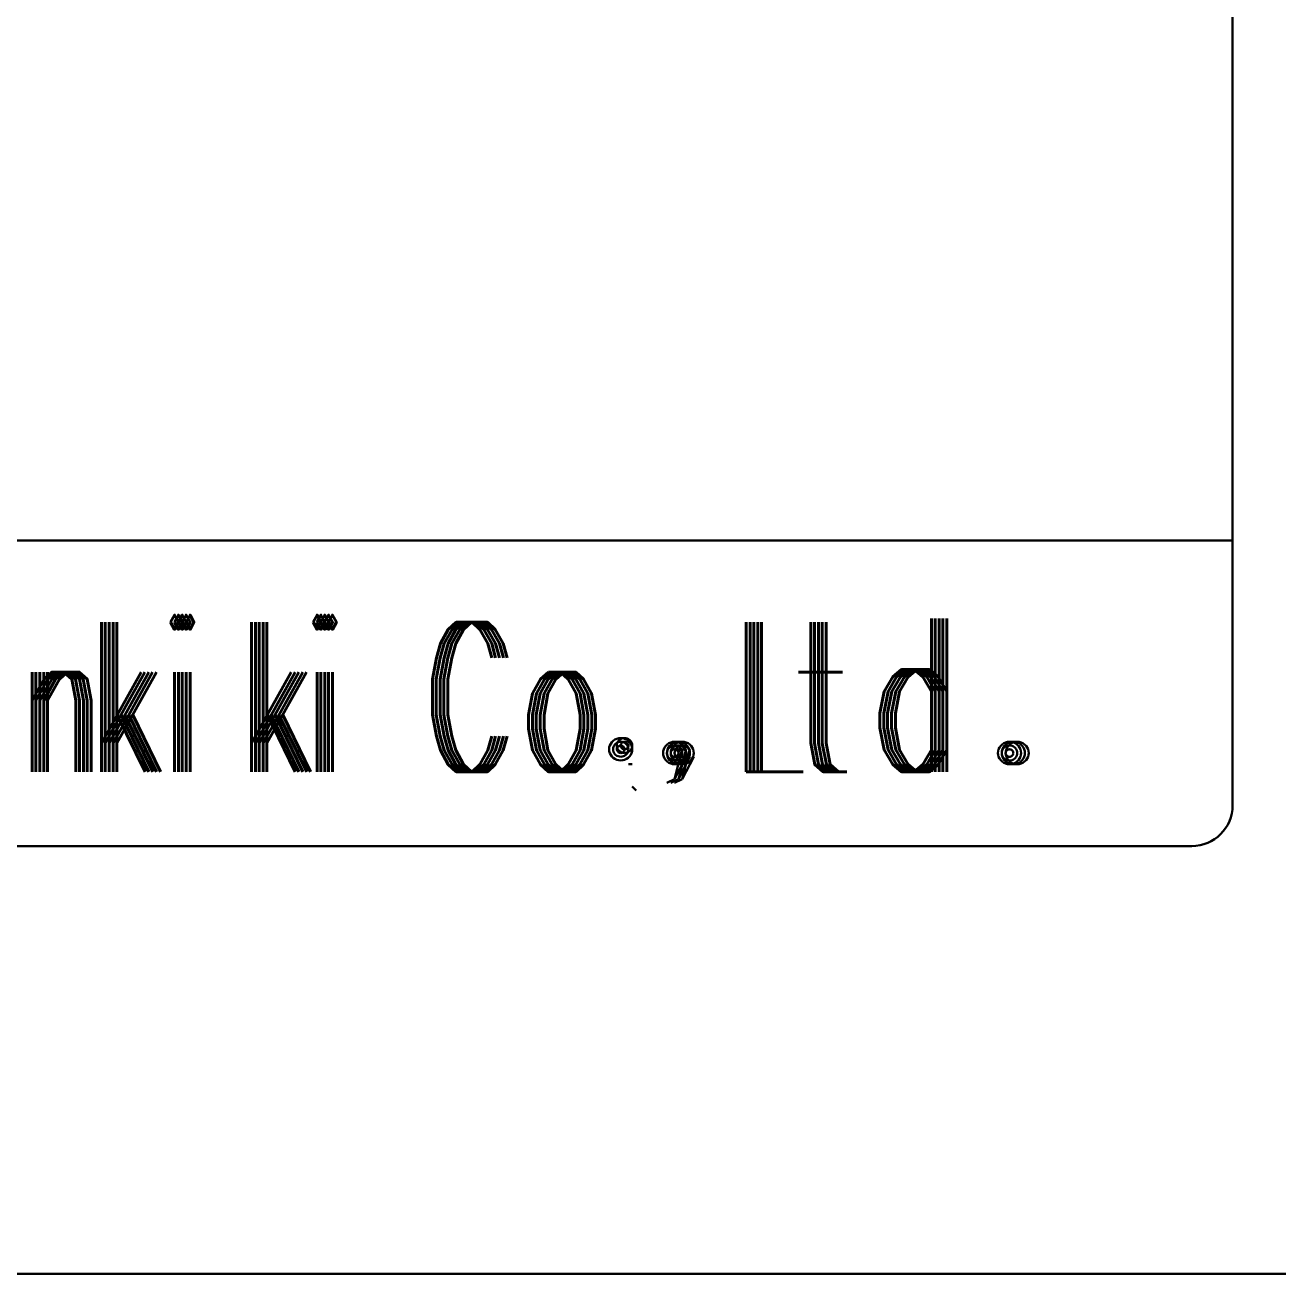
# Model space of a CAD drawing. Header units: millimetres. Extents: x -54 to 1098, y 71 to 805.
# Drawn here: x 194.86 to 225.6, y 176.96 to 207.61 of the extents above; entities that cross this region are included whole.
import ezdxf

# ---------------------------------------------------------------- set-up
doc = ezdxf.new("R2010")
doc.units = ezdxf.units.MM
doc.layers.get('0').update_dxf_attribs({"color": 5, "lineweight": 30})
doc.styles.get("Standard").update_dxf_attribs({"font": 'simplex.shx', "width": 0.8, "bigfont": 'extfont.shx'})

msp = doc.modelspace()

# ---------------------------------------------------------------- linework, layer by layer
for p, q in [((224.483, 188.461), (224.483, 233.461)), ((224.483, 194.961), (80.483, 194.961)), ((210.983, 189.836), (210.795, 189.102)), ((211.078, 189.652), (210.795, 189.102)), ((211.078, 189.836), (210.889, 189.102)), ((211.172, 189.652), (210.889, 189.102)), ((211.172, 189.836), (210.983, 189.102)), ((211.267, 189.652), (210.983, 189.102)), ((209.661, 189.469), (209.756, 189.469)), ((210.795, 189.102), (210.606, 189.011)), ((210.889, 189.102), (210.7, 189.011)), ((210.983, 189.102), (210.795, 189.011)), ((209.756, 188.919), (209.85, 188.827)), ((81.483, 187.461), (223.483, 187.461)), ((239.983, 176.961), (75.983, 176.961))]:
    msp.add_line(p, q)
for points in [[(209.756, 189.836), (209.751, 189.884), (209.739, 189.93), (209.718, 189.973), (209.689, 190.013), (209.654, 190.046), (209.614, 190.074), (209.569, 190.094), (209.522, 190.107), (209.472, 190.111), (209.423, 190.107), (209.375, 190.094), (209.331, 190.074), (209.29, 190.046), (209.255, 190.013), (209.227, 189.973), (209.206, 189.93), (209.193, 189.884), (209.189, 189.836), (209.193, 189.788), (209.206, 189.742), (209.227, 189.698), (209.255, 189.659), (209.29, 189.625), (209.331, 189.598), (209.375, 189.577), (209.423, 189.565), (209.472, 189.561), (209.522, 189.565), (209.569, 189.577), (209.614, 189.598), (209.654, 189.625), (209.689, 189.659), (209.718, 189.698), (209.739, 189.742), (209.751, 189.788), (209.756, 189.836)], [(209.661, 189.836), (209.658, 189.868), (209.65, 189.898), (209.636, 189.927), (209.617, 189.954), (209.594, 189.976), (209.567, 189.995), (209.537, 190.008), (209.505, 190.016), (209.472, 190.019), (209.44, 190.016), (209.408, 190.008), (209.378, 189.995), (209.351, 189.976), (209.328, 189.954), (209.309, 189.927), (209.295, 189.898), (209.286, 189.868), (209.284, 189.836), (209.286, 189.804), (209.295, 189.773), (209.309, 189.744), (209.328, 189.718), (209.351, 189.695), (209.378, 189.677), (209.408, 189.664), (209.44, 189.655), (209.472, 189.652), (209.505, 189.655), (209.537, 189.664), (209.567, 189.677), (209.594, 189.695), (209.617, 189.718), (209.636, 189.744), (209.65, 189.773), (209.658, 189.804), (209.661, 189.836)], [(209.756, 189.927), (209.753, 189.959), (209.744, 189.99), (209.73, 190.019), (209.712, 190.045), (209.688, 190.068), (209.661, 190.086), (209.631, 190.1), (209.6, 190.108), (209.567, 190.111), (209.534, 190.108), (209.502, 190.1), (209.472, 190.086), (209.445, 190.068), (209.422, 190.045), (209.403, 190.019), (209.389, 189.99), (209.381, 189.959), (209.378, 189.927), (209.381, 189.896), (209.389, 189.865), (209.403, 189.836), (209.422, 189.81), (209.445, 189.787), (209.472, 189.769), (209.502, 189.755), (209.534, 189.747), (209.567, 189.744), (209.6, 189.747), (209.631, 189.755), (209.661, 189.769), (209.688, 189.787), (209.712, 189.81), (209.73, 189.836), (209.744, 189.865), (209.753, 189.896), (209.756, 189.927)], [(209.661, 189.927), (209.66, 189.943), (209.656, 189.959), (209.649, 189.973), (209.639, 189.986), (209.628, 189.998), (209.614, 190.007), (209.599, 190.014), (209.583, 190.018), (209.567, 190.019), (209.55, 190.018), (209.535, 190.014), (209.52, 190.007), (209.506, 189.998), (209.494, 189.986), (209.485, 189.973), (209.478, 189.959), (209.474, 189.943), (209.472, 189.927), (209.474, 189.912), (209.478, 189.896), (209.485, 189.882), (209.494, 189.869), (209.506, 189.857), (209.52, 189.848), (209.535, 189.841), (209.55, 189.837), (209.567, 189.836), (209.583, 189.837), (209.599, 189.841), (209.614, 189.848), (209.628, 189.857), (209.639, 189.869), (209.649, 189.882), (209.656, 189.896), (209.66, 189.912), (209.661, 189.927)], [(211.078, 189.744), (211.073, 189.792), (211.061, 189.838), (211.04, 189.882), (211.012, 189.921), (210.977, 189.955), (210.936, 189.982), (210.891, 190.003), (210.844, 190.015), (210.795, 190.019), (210.745, 190.015), (210.698, 190.003), (210.653, 189.982), (210.612, 189.955), (210.577, 189.921), (210.549, 189.882), (210.528, 189.838), (210.516, 189.792), (210.511, 189.744), (210.516, 189.696), (210.528, 189.65), (210.549, 189.607), (210.577, 189.567), (210.612, 189.533), (210.653, 189.506), (210.698, 189.486), (210.745, 189.473), (210.795, 189.469), (210.844, 189.473), (210.891, 189.486), (210.936, 189.506), (210.977, 189.533), (211.012, 189.567), (211.04, 189.607), (211.061, 189.65), (211.073, 189.696), (211.078, 189.744)], [(211.172, 189.744), (211.168, 189.792), (211.155, 189.838), (211.134, 189.882), (211.106, 189.921), (211.071, 189.955), (211.031, 189.982), (210.986, 190.003), (210.938, 190.015), (210.889, 190.019), (210.84, 190.015), (210.792, 190.003), (210.747, 189.982), (210.707, 189.955), (210.672, 189.921), (210.644, 189.882), (210.623, 189.838), (210.61, 189.792), (210.606, 189.744), (210.61, 189.696), (210.623, 189.65), (210.644, 189.607), (210.672, 189.567), (210.707, 189.533), (210.747, 189.506), (210.792, 189.486), (210.84, 189.473), (210.889, 189.469), (210.938, 189.473), (210.986, 189.486), (211.031, 189.506), (211.071, 189.533), (211.106, 189.567), (211.134, 189.607), (211.155, 189.65), (211.168, 189.696), (211.172, 189.744)], [(211.267, 189.744), (211.262, 189.792), (211.25, 189.838), (211.229, 189.882), (211.2, 189.921), (211.165, 189.955), (211.125, 189.982), (211.08, 190.003), (211.033, 190.015), (210.983, 190.019), (210.934, 190.015), (210.886, 190.003), (210.842, 189.982), (210.801, 189.955), (210.766, 189.921), (210.738, 189.882), (210.717, 189.838), (210.704, 189.792), (210.7, 189.744), (210.704, 189.696), (210.717, 189.65), (210.738, 189.607), (210.766, 189.567), (210.801, 189.533), (210.842, 189.506), (210.886, 189.486), (210.934, 189.473), (210.983, 189.469), (211.033, 189.473), (211.08, 189.486), (211.125, 189.506), (211.165, 189.533), (211.2, 189.567), (211.229, 189.607), (211.25, 189.65), (211.262, 189.696), (211.267, 189.744)], [(219.294, 189.744), (219.29, 189.792), (219.277, 189.838), (219.256, 189.882), (219.228, 189.921), (219.193, 189.955), (219.152, 189.982), (219.107, 190.003), (219.06, 190.015), (219.011, 190.019), (218.961, 190.015), (218.914, 190.003), (218.869, 189.982), (218.828, 189.955), (218.794, 189.921), (218.765, 189.882), (218.744, 189.838), (218.732, 189.792), (218.727, 189.744), (218.732, 189.696), (218.744, 189.65), (218.765, 189.607), (218.794, 189.567), (218.828, 189.533), (218.869, 189.506), (218.914, 189.486), (218.961, 189.473), (219.011, 189.469), (219.06, 189.473), (219.107, 189.486), (219.152, 189.506), (219.193, 189.533), (219.228, 189.567), (219.256, 189.607), (219.277, 189.65), (219.29, 189.696), (219.294, 189.744)], [(219.388, 189.744), (219.384, 189.792), (219.371, 189.838), (219.35, 189.882), (219.322, 189.921), (219.287, 189.955), (219.247, 189.982), (219.202, 190.003), (219.154, 190.015), (219.105, 190.019), (219.056, 190.015), (219.008, 190.003), (218.963, 189.982), (218.923, 189.955), (218.888, 189.921), (218.86, 189.882), (218.839, 189.838), (218.826, 189.792), (218.822, 189.744), (218.826, 189.696), (218.839, 189.65), (218.86, 189.607), (218.888, 189.567), (218.923, 189.533), (218.963, 189.506), (219.008, 189.486), (219.056, 189.473), (219.105, 189.469), (219.154, 189.473), (219.202, 189.486), (219.247, 189.506), (219.287, 189.533), (219.322, 189.567), (219.35, 189.607), (219.371, 189.65), (219.384, 189.696), (219.388, 189.744)], [(219.483, 189.744), (219.478, 189.792), (219.466, 189.838), (219.445, 189.882), (219.416, 189.921), (219.382, 189.955), (219.341, 189.982), (219.296, 190.003), (219.249, 190.015), (219.199, 190.019), (219.15, 190.015), (219.103, 190.003), (219.058, 189.982), (219.017, 189.955), (218.982, 189.921), (218.954, 189.882), (218.933, 189.838), (218.92, 189.792), (218.916, 189.744), (218.92, 189.696), (218.933, 189.65), (218.954, 189.607), (218.982, 189.567), (219.017, 189.533), (219.058, 189.506), (219.103, 189.486), (219.15, 189.473), (219.199, 189.469), (219.249, 189.473), (219.296, 189.486), (219.341, 189.506), (219.382, 189.533), (219.416, 189.567), (219.445, 189.607), (219.466, 189.65), (219.478, 189.696), (219.483, 189.744)], [(209.567, 189.836), (209.565, 189.852), (209.561, 189.867), (209.554, 189.882), (209.545, 189.895), (209.533, 189.906), (209.52, 189.915), (209.505, 189.922), (209.489, 189.926), (209.472, 189.927), (209.456, 189.926), (209.44, 189.922), (209.425, 189.915), (209.412, 189.906), (209.4, 189.895), (209.391, 189.882), (209.384, 189.867), (209.379, 189.852), (209.378, 189.836), (209.379, 189.82), (209.384, 189.804), (209.391, 189.79), (209.4, 189.777), (209.412, 189.766), (209.425, 189.756), (209.44, 189.75), (209.456, 189.745), (209.472, 189.744), (209.489, 189.745), (209.505, 189.75), (209.52, 189.756), (209.533, 189.766), (209.545, 189.777), (209.554, 189.79), (209.561, 189.804), (209.565, 189.82), (209.567, 189.836)], [(210.983, 189.744), (210.981, 189.776), (210.972, 189.807), (210.958, 189.836), (210.939, 189.862), (210.916, 189.885), (210.889, 189.903), (210.859, 189.916), (210.827, 189.925), (210.795, 189.927), (210.762, 189.925), (210.73, 189.916), (210.7, 189.903), (210.673, 189.885), (210.65, 189.862), (210.631, 189.836), (210.617, 189.807), (210.608, 189.776), (210.606, 189.744), (210.608, 189.712), (210.617, 189.681), (210.631, 189.652), (210.65, 189.626), (210.673, 189.604), (210.7, 189.585), (210.73, 189.572), (210.762, 189.564), (210.795, 189.561), (210.827, 189.564), (210.859, 189.572), (210.889, 189.585), (210.916, 189.604), (210.939, 189.626), (210.958, 189.652), (210.972, 189.681), (210.981, 189.712), (210.983, 189.744)], [(211.078, 189.744), (211.075, 189.776), (211.066, 189.807), (211.053, 189.836), (211.034, 189.862), (211.01, 189.885), (210.983, 189.903), (210.954, 189.916), (210.922, 189.925), (210.889, 189.927), (210.856, 189.925), (210.824, 189.916), (210.795, 189.903), (210.768, 189.885), (210.744, 189.862), (210.725, 189.836), (210.712, 189.807), (210.703, 189.776), (210.7, 189.744), (210.703, 189.712), (210.712, 189.681), (210.725, 189.652), (210.744, 189.626), (210.768, 189.604), (210.795, 189.585), (210.824, 189.572), (210.856, 189.564), (210.889, 189.561), (210.922, 189.564), (210.954, 189.572), (210.983, 189.585), (211.01, 189.604), (211.034, 189.626), (211.053, 189.652), (211.066, 189.681), (211.075, 189.712), (211.078, 189.744)], [(210.889, 189.744), (210.888, 189.76), (210.883, 189.775), (210.876, 189.79), (210.867, 189.803), (210.855, 189.814), (210.842, 189.824), (210.827, 189.83), (210.811, 189.834), (210.795, 189.836), (210.778, 189.834), (210.762, 189.83), (210.747, 189.824), (210.734, 189.814), (210.722, 189.803), (210.713, 189.79), (210.706, 189.775), (210.701, 189.76), (210.7, 189.744), (210.701, 189.728), (210.706, 189.713), (210.713, 189.698), (210.722, 189.685), (210.734, 189.674), (210.747, 189.665), (210.762, 189.658), (210.778, 189.654), (210.795, 189.652), (210.811, 189.654), (210.827, 189.658), (210.842, 189.665), (210.855, 189.674), (210.867, 189.685), (210.876, 189.698), (210.883, 189.713), (210.888, 189.728), (210.889, 189.744)], [(211.172, 189.744), (211.169, 189.776), (211.161, 189.807), (211.147, 189.836), (211.128, 189.862), (211.105, 189.885), (211.078, 189.903), (211.048, 189.916), (211.016, 189.925), (210.983, 189.927), (210.951, 189.925), (210.919, 189.916), (210.889, 189.903), (210.862, 189.885), (210.839, 189.862), (210.82, 189.836), (210.806, 189.807), (210.797, 189.776), (210.795, 189.744), (210.797, 189.712), (210.806, 189.681), (210.82, 189.652), (210.839, 189.626), (210.862, 189.604), (210.889, 189.585), (210.919, 189.572), (210.951, 189.564), (210.983, 189.561), (211.016, 189.564), (211.048, 189.572), (211.078, 189.585), (211.105, 189.604), (211.128, 189.626), (211.147, 189.652), (211.161, 189.681), (211.169, 189.712), (211.172, 189.744)], [(210.983, 189.744), (210.982, 189.76), (210.978, 189.775), (210.971, 189.79), (210.961, 189.803), (210.95, 189.814), (210.936, 189.824), (210.921, 189.83), (210.905, 189.834), (210.889, 189.836), (210.873, 189.834), (210.857, 189.83), (210.842, 189.824), (210.828, 189.814), (210.817, 189.803), (210.807, 189.79), (210.8, 189.775), (210.796, 189.76), (210.795, 189.744), (210.796, 189.728), (210.8, 189.713), (210.807, 189.698), (210.817, 189.685), (210.828, 189.674), (210.842, 189.665), (210.857, 189.658), (210.873, 189.654), (210.889, 189.652), (210.905, 189.654), (210.921, 189.658), (210.936, 189.665), (210.95, 189.674), (210.961, 189.685), (210.971, 189.698), (210.978, 189.713), (210.982, 189.728), (210.983, 189.744)], [(211.078, 189.744), (211.076, 189.76), (211.072, 189.775), (211.065, 189.79), (211.056, 189.803), (211.044, 189.814), (211.031, 189.824), (211.016, 189.83), (211, 189.834), (210.983, 189.836), (210.967, 189.834), (210.951, 189.83), (210.936, 189.824), (210.923, 189.814), (210.911, 189.803), (210.902, 189.79), (210.895, 189.775), (210.89, 189.76), (210.889, 189.744), (210.89, 189.728), (210.895, 189.713), (210.902, 189.698), (210.911, 189.685), (210.923, 189.674), (210.936, 189.665), (210.951, 189.658), (210.967, 189.654), (210.983, 189.652), (211, 189.654), (211.016, 189.658), (211.031, 189.665), (211.044, 189.674), (211.056, 189.685), (211.065, 189.698), (211.072, 189.713), (211.076, 189.728), (211.078, 189.744)], [(219.199, 189.744), (219.197, 189.776), (219.188, 189.807), (219.174, 189.836), (219.155, 189.862), (219.132, 189.885), (219.105, 189.903), (219.075, 189.916), (219.043, 189.925), (219.011, 189.927), (218.978, 189.925), (218.946, 189.916), (218.916, 189.903), (218.889, 189.885), (218.866, 189.862), (218.847, 189.836), (218.833, 189.807), (218.825, 189.776), (218.822, 189.744), (218.825, 189.712), (218.833, 189.681), (218.847, 189.652), (218.866, 189.626), (218.889, 189.604), (218.916, 189.585), (218.946, 189.572), (218.978, 189.564), (219.011, 189.561), (219.043, 189.564), (219.075, 189.572), (219.105, 189.585), (219.132, 189.604), (219.155, 189.626), (219.174, 189.652), (219.188, 189.681), (219.197, 189.712), (219.199, 189.744)], [(219.105, 189.744), (219.104, 189.76), (219.099, 189.775), (219.092, 189.79), (219.083, 189.803), (219.071, 189.814), (219.058, 189.824), (219.043, 189.83), (219.027, 189.834), (219.011, 189.836), (218.994, 189.834), (218.978, 189.83), (218.963, 189.824), (218.95, 189.814), (218.938, 189.803), (218.929, 189.79), (218.922, 189.775), (218.918, 189.76), (218.916, 189.744), (218.918, 189.728), (218.922, 189.713), (218.929, 189.698), (218.938, 189.685), (218.95, 189.674), (218.963, 189.665), (218.978, 189.658), (218.994, 189.654), (219.011, 189.652), (219.027, 189.654), (219.043, 189.658), (219.058, 189.665), (219.071, 189.674), (219.083, 189.685), (219.092, 189.698), (219.099, 189.713), (219.104, 189.728), (219.105, 189.744)]]:
    msp.add_lwpolyline(points)
msp.add_arc((223.483, 188.461), 1, 270, 0)

# ---------------------------------------------------------------- texts
for s, height, width, p in [('i', 3.667, 0.618, (198.14, 189.286)), ('i', 3.667, 0.618, (198.234, 189.286)), ('i', 3.667, 0.618, (198.329, 189.286)), ('i', 3.667, 0.618, (198.423, 189.286)), ('i', 3.667, 0.618, (198.518, 189.286)), ('i', 3.667, 0.618, (201.634, 189.286)), ('i', 3.667, 0.618, (201.729, 189.286)), ('i', 3.667, 0.618, (201.823, 189.286)), ('i', 3.667, 0.618, (201.917, 189.286)), ('i', 3.667, 0.618, (202.012, 189.286)), ('d', 3.758, 0.653, (215.516, 189.286)), ('d', 3.758, 0.653, (215.611, 189.286)), ('d', 3.758, 0.653, (215.705, 189.286)), ('d', 3.758, 0.653, (215.8, 189.286)), ('d', 3.758, 0.653, (215.894, 189.286)), ('k', 3.667, 0.618, (196.346, 189.286)), ('k', 3.667, 0.618, (196.44, 189.286)), ('k', 3.667, 0.618, (196.534, 189.286)), ('k', 3.667, 0.618, (196.629, 189.286)), ('k', 3.667, 0.618, (196.723, 189.286)), ('k', 3.667, 0.618, (200.029, 189.286)), ('k', 3.667, 0.618, (200.123, 189.286)), ('k', 3.667, 0.618, (200.218, 189.286)), ('k', 3.667, 0.618, (200.312, 189.286)), ('k', 3.667, 0.618, (200.406, 189.286)), ('C', 3.667, 0.618, (204.562, 189.286)), ('C', 3.667, 0.618, (204.656, 189.286)), ('C', 3.667, 0.618, (204.751, 189.286)), ('C', 3.667, 0.618, (204.845, 189.286)), ('C', 3.667, 0.618, (204.939, 189.286)), ('L', 3.667, 0.54, (212.211, 189.286)), ('L', 3.667, 0.54, (212.306, 189.286)), ('L', 3.667, 0.54, (212.4, 189.286)), ('L', 3.667, 0.54, (212.494, 189.286)), ('L', 3.667, 0.54, (212.589, 189.286)), ('t', 3.667, 0.643, (213.628, 189.286)), ('t', 3.667, 0.643, (213.722, 189.286)), ('t', 3.667, 0.643, (213.817, 189.286)), ('t', 3.667, 0.643, (213.911, 189.286)), ('t', 3.667, 0.643, (214.005, 189.286)), ('n', 3.667, 0.618, (194.646, 189.286)), ('n', 3.667, 0.618, (194.74, 189.286)), ('n', 3.667, 0.618, (194.835, 189.286)), ('n', 3.667, 0.618, (194.929, 189.286)), ('n', 3.667, 0.618, (195.023, 189.286)), ('o', 3.667, 0.618, (206.923, 189.286)), ('o', 3.667, 0.618, (207.017, 189.286)), ('o', 3.667, 0.618, (207.111, 189.286)), ('o', 3.667, 0.618, (207.206, 189.286)), ('o', 3.667, 0.618, (207.3, 189.286))]:
    msp.add_text(s, height=height, dxfattribs=dict(width=width)).set_placement(p)

doc.saveas('drawing.dxf')
